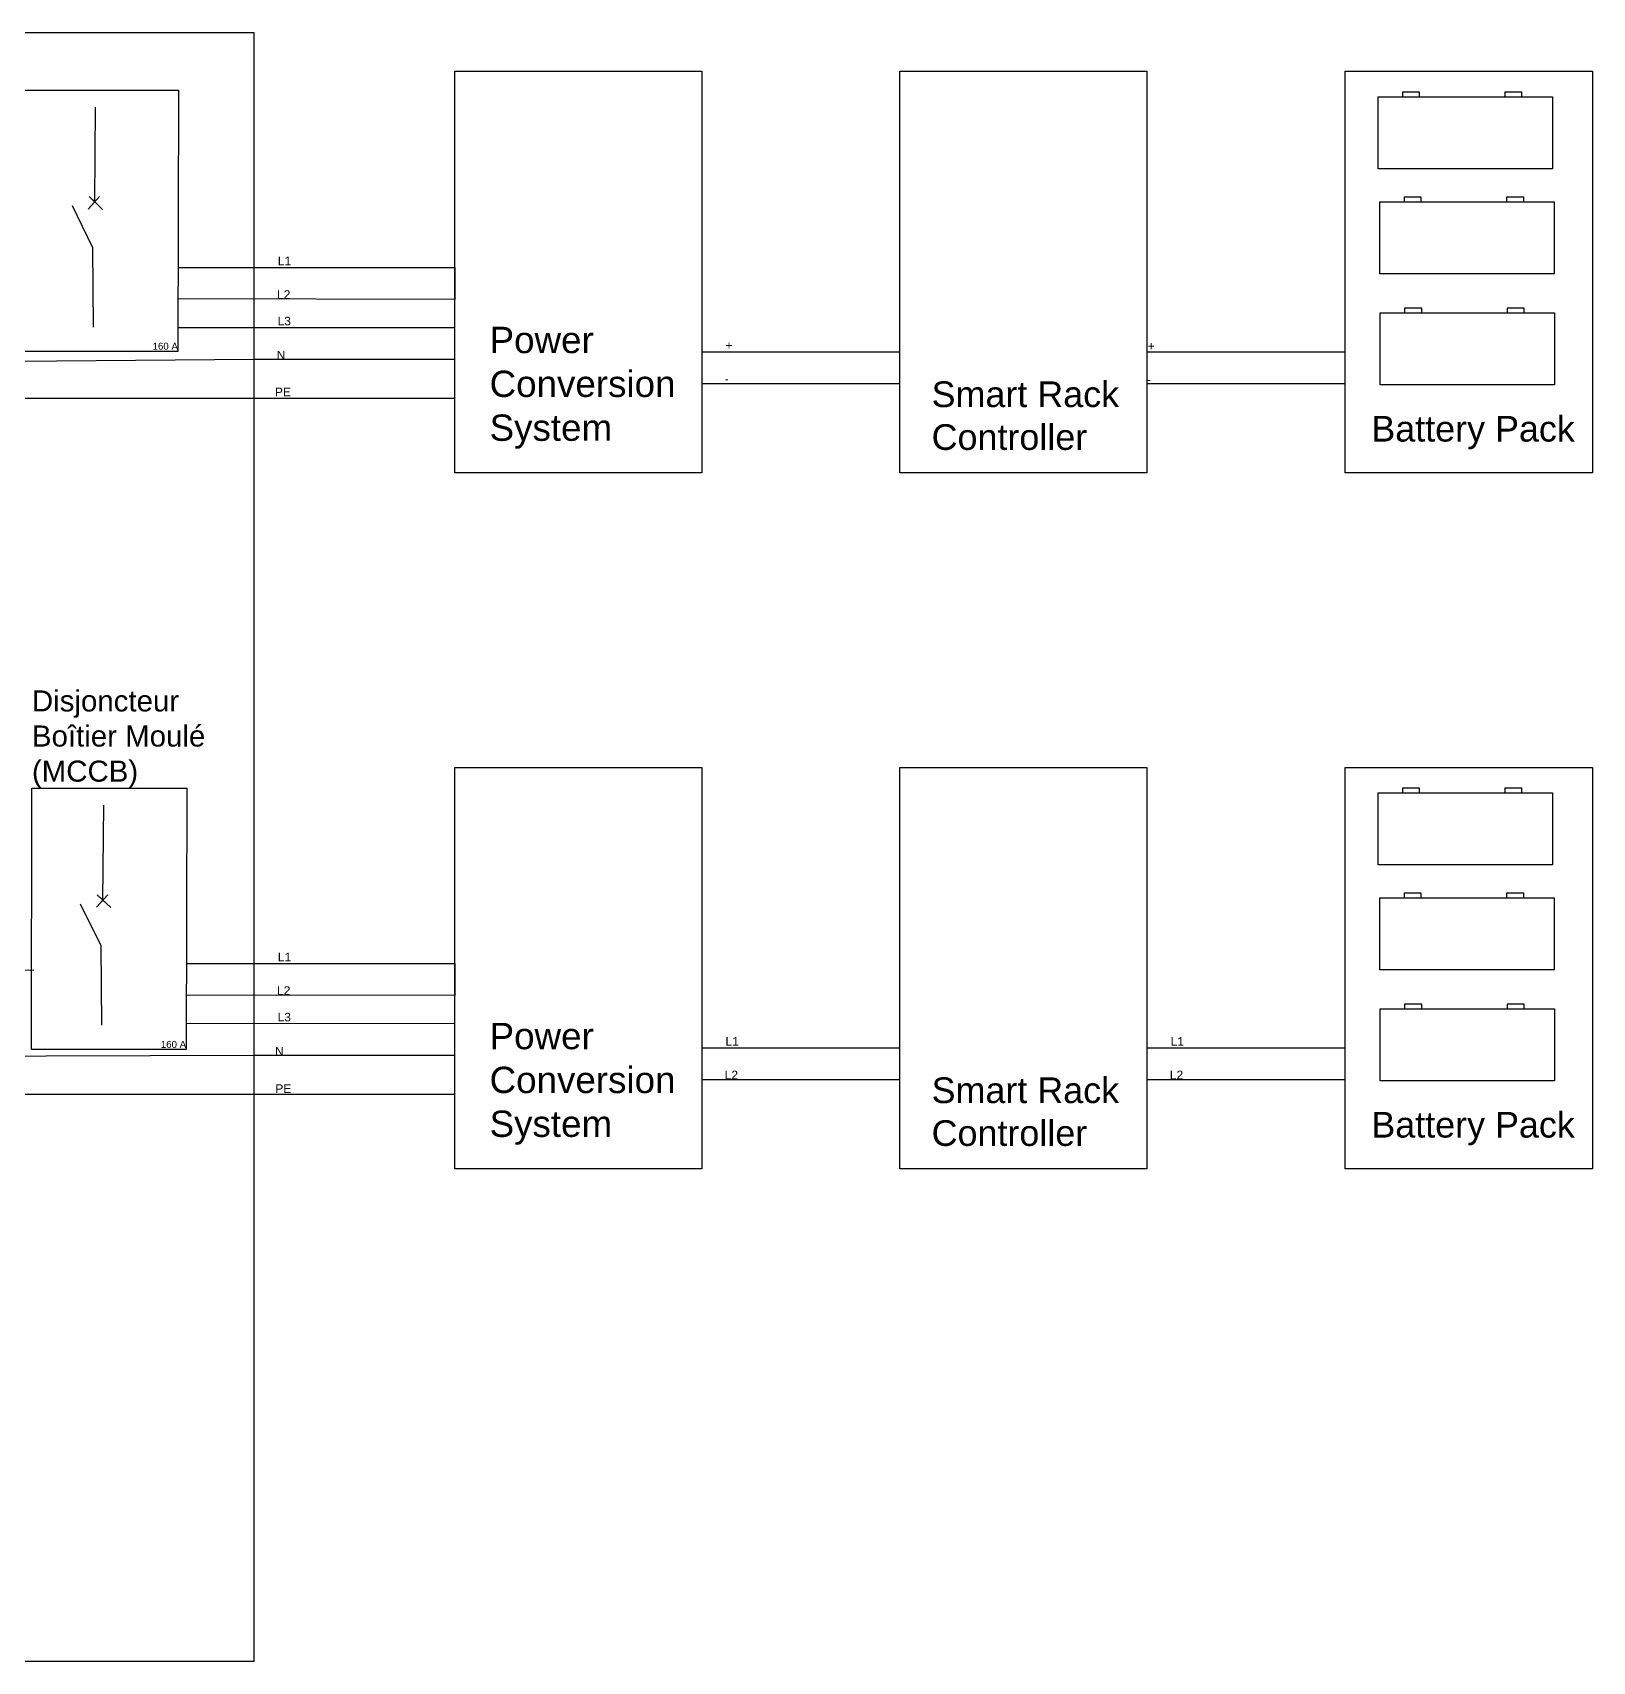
# Model space of a CAD drawing. Header units: millimetres. Extents: x 1781 to 10785, y -1123 to 2670.
# Drawn here: x 8836 to 10785, y 270 to 2305 of the extents above; entities that cross this region are included whole.
import ezdxf

# ---------------------------------------------------------------- set-up
doc = ezdxf.new("R2010")
doc.units = ezdxf.units.MM
doc.styles.get("Standard").update_dxf_attribs({"font": 'arial.ttf'})

msp = doc.modelspace()

# ---------------------------------------------------------------- linework, layer by layer
for p, q in [((8905.8, 2084.3), (8919.9, 2099.9)), ((8923.7, 2083.8), (8906.9, 2099.9)), ((8906.9, 2099.9), (8913.9, 2093.2)), ((8911.6, 2036), (8886, 2088.3)), ((8913.9, 2093.2), (8905.8, 2084.3)), ((8913.9, 2093.2), (8923.7, 2083.8)), ((8912.4, 1936.8), (8911.6, 2036)), ((9018.1, 2011.2), (9364, 2011.2)), ((9364, 2011.2), (9364, 1971.2)), ((9364, 1971.2), (9018, 1972)), ((9017.9, 1936.5), (9364, 1936.2)), ((9364, 1896.2), (9113.2, 1896.2)), ((9672.4, 1905.9), (9919.4, 1905.9)), ((10228.5, 1905.9), (10475.5, 1905.9)), ((9919.4, 1865.9), (9672.4, 1865.9)), ((10475.5, 1865.9), (10228.5, 1865.9)), ((9363.7, 1847.8), (9112.9, 1847.8)), ((8916.1, 1211.9), (8930.2, 1227.5)), ((8934, 1211.4), (8917.2, 1227.5)), ((8917.2, 1227.5), (8924.2, 1220.8)), ((8921.9, 1163.6), (8896.3, 1215.8)), ((8924.2, 1220.8), (8916.1, 1211.9)), ((8924.2, 1220.8), (8934, 1211.4)), ((8922.7, 1064.4), (8921.9, 1163.6)), ((9028.4, 1141.6), (9364, 1141.5)), ((9364, 1141.5), (9364, 1101.5)), ((9364, 1101.5), (9028.3, 1102.2)), ((9028.3, 1067.2), (9364, 1066.5)), ((9364, 1026.5), (9113.2, 1026.5)), ((9672.4, 1036.1), (9919.4, 1036.1)), ((10228.5, 1036.1), (10475.5, 1036.1)), ((9363.7, 978), (9112.9, 978)), ((9919.4, 996.1), (9672.4, 996.1)), ((10475.5, 996.1), (10228.5, 996.1))]:
    msp.add_line(p, q)
for points in [[(5913, 2304.9), (9112.9, 2304.9), (9112.9, 269.5), (5913, 269.5)], [(9363.7, 2256.5), (9672.4, 2256.5), (9672.4, 1754.9), (9363.7, 1754.9)], [(9919.8, 2256.5), (10228.5, 2256.5), (10228.5, 1754.9), (9919.8, 1754.9)], [(10476.3, 2256.5), (10785.1, 2256.5), (10785.1, 1754.9), (10476.3, 1754.9)], [(8825.2, 2232.9), (9018.6, 2232.9), (9017.9, 1906.4), (8824.5, 1906.4)], [(10517.4, 2224.5), (10735.1, 2224.5), (10735.1, 2134.5), (10517.4, 2134.5)], [(10547.7, 2224.5), (10569, 2224.5), (10569, 2230.4), (10547.7, 2230.4)], [(10675.8, 2224.5), (10697.1, 2224.5), (10697.1, 2230.4), (10675.8, 2230.4)], [(10549.8, 2093.4), (10571.1, 2093.4), (10571.1, 2099.3), (10549.8, 2099.3)], [(10677.9, 2093.4), (10699.2, 2093.4), (10699.2, 2099.3), (10677.9, 2099.3)], [(10519.5, 2093.4), (10737.2, 2093.4), (10737.2, 2003.3), (10519.5, 2003.3)], [(10520.1, 1954.6), (10737.8, 1954.6), (10737.8, 1864.6), (10520.1, 1864.6)], [(10550.4, 1954.6), (10571.8, 1954.6), (10571.8, 1960.5), (10550.4, 1960.5)], [(10678.5, 1954.6), (10699.9, 1954.6), (10699.9, 1960.5), (10678.5, 1960.5)], [(9363.7, 1386.7), (9672.4, 1386.7), (9672.4, 885.1), (9363.7, 885.1)], [(9919.8, 1386.7), (10228.5, 1386.7), (10228.5, 885.1), (9919.8, 885.1)], [(10476.3, 1386.7), (10785.1, 1386.7), (10785.1, 885.1), (10476.3, 885.1)], [(8835.5, 1360.5), (9028.9, 1360.5), (9028.2, 1034), (8834.8, 1034)], [(10517.4, 1354.8), (10735.1, 1354.8), (10735.1, 1264.7), (10517.4, 1264.7)], [(10547.7, 1354.8), (10569, 1354.8), (10569, 1360.6), (10547.7, 1360.6)], [(10675.8, 1354.8), (10697.1, 1354.8), (10697.1, 1360.6), (10675.8, 1360.6)], [(10519.5, 1223.6), (10737.2, 1223.6), (10737.2, 1133.6), (10519.5, 1133.6)], [(10549.8, 1223.6), (10571.1, 1223.6), (10571.1, 1229.5), (10549.8, 1229.5)], [(10677.9, 1223.6), (10699.2, 1223.6), (10699.2, 1229.5), (10677.9, 1229.5)], [(10520.1, 1084.9), (10737.8, 1084.9), (10737.8, 994.8), (10520.1, 994.8)], [(10550.4, 1084.9), (10571.8, 1084.9), (10571.8, 1090.8), (10550.4, 1090.8)], [(10678.5, 1084.9), (10699.9, 1084.9), (10699.9, 1090.8), (10678.5, 1090.8)]]:
    msp.add_lwpolyline(points, close=True)
for points in [[(8913.9, 2093.2), (8914.9, 2211.8)], [(9113.2, 1896.2), (8371.8, 1890), (8375.9, 1410), (8058.6, 1407.3), (8059.1, 1345)], [(9112.9, 1847.8), (8453.6, 1847.8), (8461.3, 515.7), (8076, 513.5), (8078.1, 391.2)], [(9113.2, 1026.5), (7943.9, 1023), (7942.9, 1325.4)], [(8924.2, 1220.8), (8925.2, 1339.4)], [(8837.9, 1133.3), (7638.1, 1125.8), (7638.1, 1301.1)], [(9112.9, 978), (8374, 978), (8374, 571.4), (7997.2, 571.4), (7998.3, 391.9)]]:
    msp.add_lwpolyline(points)

# ---------------------------------------------------------------- texts
at = {"attachment_point": 1}
for s, insert, char_height in [('L1', (9142.7, 2024.8), 10.73), ('L2', (9141.7, 1982.9), 10.73), ('L3', (9142.4, 1949.8), 10.73), ('+', (9702, 1919.4), 10.7), ('+', (10229.5, 1918.5), 10.7), ('N', (9141.4, 1907), 10.7), ('PE', (9139.1, 1861.2), 10.73), ('-', (9701, 1877.5), 10.7), ('-', (10228.5, 1876.6), 10.7), ('L1', (9142.7, 1155), 10.73), ('L2', (9141.7, 1113.1), 10.73), ('L3', (9142.4, 1080), 10.73), ('L1', (9702, 1049.7), 10.73), ('L1', (10258.1, 1049.7), 10.73), ('N', (9139.3, 1037.2), 10.7), ('L2', (9701, 1007.7), 10.73), ('L2', (10257.1, 1007.7), 10.73), ('PE', (9139.6, 990.6), 10.73)]:
    msp.add_mtext_dynamic_manual_height_columns(s, width=125.737, gutter_width=53.7, heights=[0], dxfattribs=dict(at, insert=insert, char_height=char_height))
for s, insert, char_height, width in [('Power Conversion System', (9407.3, 1937.2), 32.872, 256.572), ('160 A', (8986.2, 1917.3), 8.68, 31.903), ('Smart Rack \\PController', (9959.5, 1869), 32.104, 250.576), (' Battery Pack', (10496.4, 1825.9), 32.104, 279.863), ('Disjoncteur Boîtier Moulé (MCCB)', (8835.5, 1482.9), 26.322, 230.838), ('Power Conversion System', (9407.3, 1067.4), 32.872, 256.572), ('160 A', (8996.5, 1044.9), 8.68, 31.903), ('Smart Rack \\PController', (9959.5, 999.3), 32.104, 250.576), (' Battery Pack', (10496.4, 956.2), 32.104, 279.863)]:
    msp.add_mtext(s, dxfattribs=dict(at, insert=insert, char_height=char_height, width=width))

doc.saveas('drawing.dxf')
